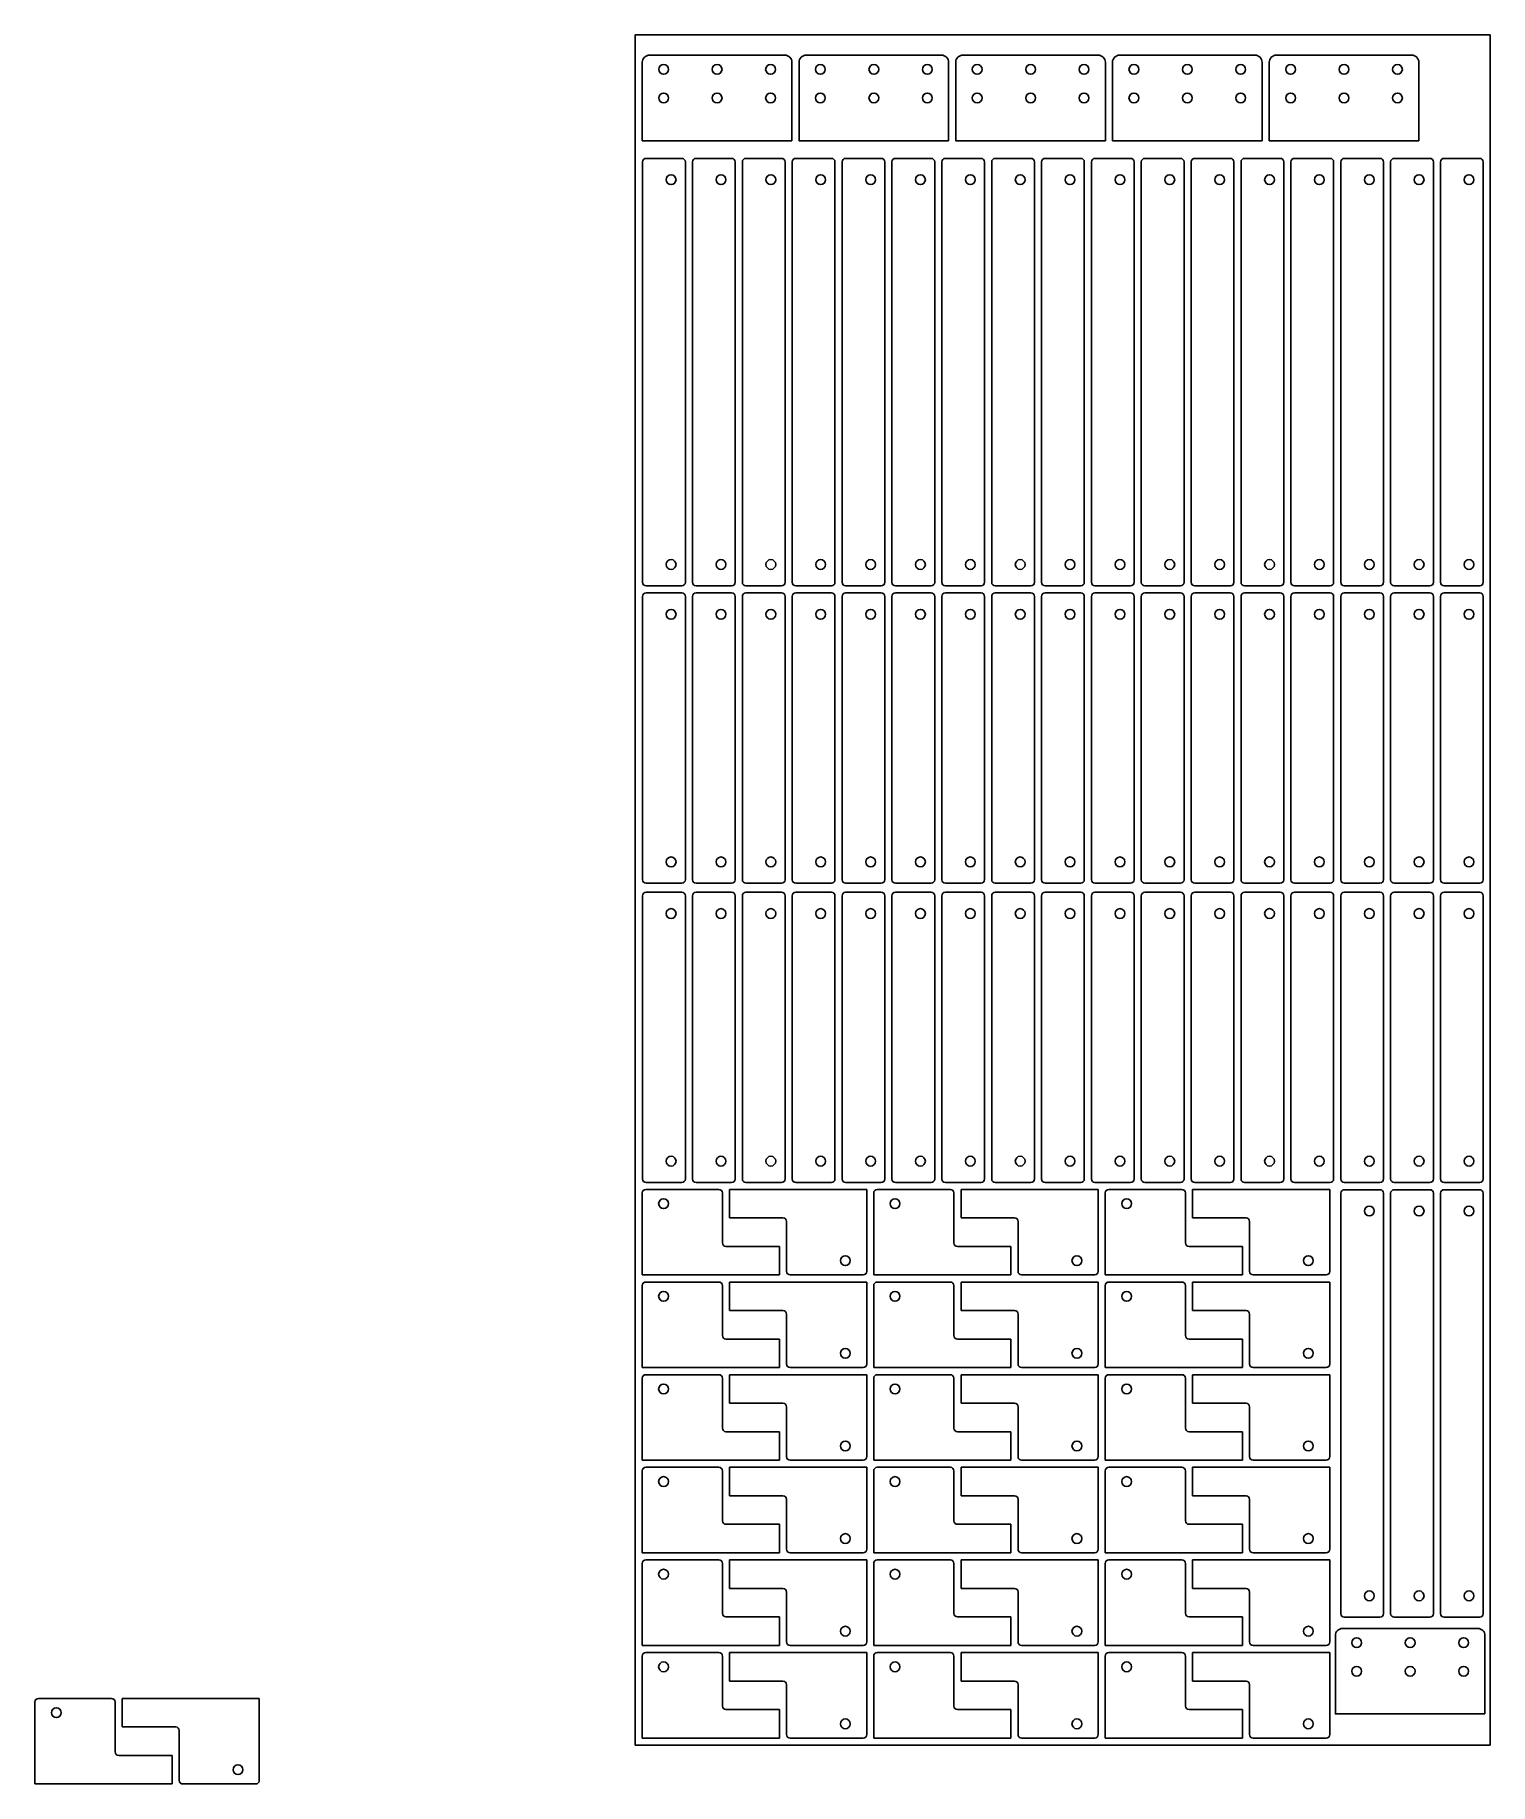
# Model space of a CAD drawing. Header units: millimetres. Extents: x 3308 to 3411, y 135 to 258.
import ezdxf

# ---------------------------------------------------------------- set-up
doc = ezdxf.new("R2010")
doc.units = ezdxf.units.MM

# ---------------------------------------------------------------- blocks, each defined once
blk = doc.blocks.new('*U21')
for p, q in [((-7.88, 2.75), (-7.88, -3)), ((-2.5, 3), (-7.62, 3)), ((-2.25, -0.75), (-2.25, 2.75)), ((7.88, 3), (-1.75, 3)), ((-1.75, 3), (-1.75, 1)), ((7.88, -2.75), (7.88, 3)), ((-7.88, -1.77), (-7.88, 1.99)), ((7.88, 1.77), (7.88, -1.99)), ((2, 1), (-1.75, 1)), ((2.25, 0.75), (2.25, -2.75)), ((-2, -1), (1.75, -1)), ((1.75, -3), (1.75, -1)), ((-7.88, -3), (1.75, -3)), ((2.5, -3), (7.62, -3))]:
    blk.add_line(p, q)
for centre in [(-6.38, 2), (6.38, -2)]:
    blk.add_circle(centre, 0.344)
for centre, start, end in [((-7.63, 2.75), 89.9467, 180), ((-2.5, 2.75), 0, 89.9412), ((2, 0.75), 0, 90), ((-2, -0.75), 180, 270), ((2.5, -2.75), 180, 269.9412), ((7.63, -2.75), 269.9467, 0)]:
    blk.add_arc(centre, 0.25, start, end)
blk = doc.blocks.new('*U22')
at = {"color": 0, "linetype": 'ByBlock', "lineweight": -2, "transparency": 16777216}
for p in [(0, 32.5), (16.25, 32.5), (32.5, 32.5), (0, 26), (16.25, 26), (32.5, 26), (0, 19.5), (16.25, 19.5), (32.5, 19.5), (0, 13), (16.25, 13), (32.5, 13), (0, 6.5), (16.25, 6.5), (32.5, 6.5), (0, 0), (16.25, 0), (32.5, 0)]:
    blk.add_blockref('*U21', p, dxfattribs=at)
blk = doc.blocks.new('joiningstrap')
for p, q in [((-2, 1.25), (-2, -18.625)), ((-1.75, 1.5), (0.75, 1.5)), ((1, 1.25), (1, -18.625)), ((-1.75, -18.875), (0.75, -18.875))]:
    blk.add_line(p, q)
for centre in [(0, 0), (0, -17.375)]:
    blk.add_circle(centre, 0.344)
for centre, start, end in [((-1.75, 1.25), 90, 180), ((0.75, 1.25), 0, 90), ((-1.75, -18.625), 180, 270), ((0.75, -18.625), 270, 0)]:
    blk.add_arc(centre, 0.25, start, end)
blk = doc.blocks.new('*U29')
blk.add_blockref('joiningstrap', (0.5, 8.6875))
blk = doc.blocks.new('*U30')
at = {"color": 0, "linetype": 'ByBlock', "lineweight": -2, "transparency": 16777216}
for p in [(0, 21), (3.5, 21), (7, 21), (10.5, 21), (14, 21), (17.5, 21), (21, 21), (24.5, 21), (28, 21), (31.5, 21), (35, 21), (38.5, 21), (42, 21), (45.5, 21), (49, 21), (52.5, 21), (56, 21), (0, 0), (3.5, 0), (7, 0), (10.5, 0), (14, 0), (17.5, 0), (21, 0), (24.5, 0), (28, 0), (31.5, 0), (35, 0), (38.5, 0), (42, 0), (45.5, 0), (49, 0), (52.5, 0), (56, 0)]:
    blk.add_blockref('*U29', p, dxfattribs=at)
blk = doc.blocks.new('*U31')
for p, q in [((-1.5, 14.75), (-1.5, -14.75)), ((-1.25, 15), (1.25, 15)), ((1.5, 14.75), (1.5, -14.75)), ((-1.25, -15), (1.25, -15))]:
    blk.add_line(p, q)
for centre in [(0.5, 13.5), (0.5, -13.5)]:
    blk.add_circle(centre, 0.344)
for centre, start, end in [((-1.25, 14.75), 90, 180), ((1.25, 14.75), 0, 90), ((-1.25, -14.75), 180, 270), ((1.25, -14.75), 270, 0)]:
    blk.add_arc(centre, 0.25, start, end)
blk = doc.blocks.new('*U32')
at = {"color": 0, "linetype": 'ByBlock', "lineweight": -2, "transparency": 16777216}
for p in [(0, 0), (3.5, 0), (7, 0), (10.5, 0), (14, 0), (17.5, 0), (21, 0), (24.5, 0), (28, 0), (31.5, 0), (35, 0), (38.5, 0), (42, 0), (45.5, 0), (49, 0), (52.5, 0), (56, 0)]:
    blk.add_blockref('*U31', p, dxfattribs=at)
blk = doc.blocks.new('*U33')
for p, q in [((-1.5, 14.75), (-1.5, -14.75)), ((-1.25, 15), (1.25, 15)), ((1.5, 14.75), (1.5, -14.75)), ((-1.25, -15), (1.25, -15))]:
    blk.add_line(p, q)
for centre in [(0.5, 13.5), (0.5, -13.5)]:
    blk.add_circle(centre, 0.344)
for centre, start, end in [((-1.25, 14.75), 90, 180), ((1.25, 14.75), 0, 90), ((-1.25, -14.75), 180, 270), ((1.25, -14.75), 270, 0)]:
    blk.add_arc(centre, 0.25, start, end)
blk = doc.blocks.new('*U34')
at = {"color": 0, "linetype": 'ByBlock', "lineweight": -2, "transparency": 16777216}
for p in [(0, 0), (3.5, 0), (7, 0)]:
    blk.add_blockref('*U33', p, dxfattribs=at)
blk = doc.blocks.new('Common Plate Sideview')
blk.add_lwpolyline([(0, -5.25), (5.5, -5.25, 0.414214), (6, -4.75), (6, 4.75, 0.414214), (5.5, 5.25), (0, 5.25)], format="xyb", close=True)
for centre in [(3, 3.75), (5, 3.75), (3, 0), (5, 0), (3, -3.75), (5, -3.75)]:
    blk.add_circle(centre, 0.344)
blk = doc.blocks.new('*U37')
at = {"rotation": 90}
blk.add_blockref('Common Plate Sideview', (0, -3), dxfattribs=at)
blk = doc.blocks.new('*U38')
at = {"color": 0, "linetype": 'ByBlock', "lineweight": -2, "transparency": 16777216}
for p in [(0, 0), (11, 0), (22, 0), (33, 0), (44, 0)]:
    blk.add_blockref('*U37', p, dxfattribs=at)

msp = doc.modelspace()

# ---------------------------------------------------------------- linework, layer by layer
for p, q in [((3308.39, 140.59), (3308.39, 134.84)), ((3313.77, 140.84), (3308.64, 140.84)), ((3314.02, 137.09), (3314.02, 140.59)), ((3324.14, 140.84), (3314.52, 140.84)), ((3314.52, 140.84), (3314.52, 138.84)), ((3324.14, 135.09), (3324.14, 140.84)), ((3308.39, 136.07), (3308.39, 139.82)), ((3318.27, 138.84), (3314.52, 138.84)), ((3324.14, 139.61), (3324.14, 135.85)), ((3318.52, 138.59), (3318.52, 135.09)), ((3314.27, 136.84), (3318.02, 136.84)), ((3318.02, 134.84), (3318.02, 136.84)), ((3308.39, 134.84), (3318.02, 134.84)), ((3318.77, 134.84), (3323.89, 134.84))]:
    msp.add_line(p, q)
msp.add_lwpolyline([(3350.52, 137.57), (3410.52, 137.57), (3410.52, 257.57), (3350.52, 257.57)], close=True)
for centre in [(3309.89, 139.84), (3322.64, 135.84)]:
    msp.add_circle(centre, 0.344)
for centre, start, end in [((3308.64, 140.59), 89.9467, 180), ((3313.77, 140.59), 0, 89.9412), ((3318.27, 138.59), 0, 90), ((3314.27, 137.09), 180, 270), ((3318.77, 135.09), 180, 269.9412), ((3323.89, 135.09), 269.9467, 0)]:
    msp.add_arc(centre, 0.25, start, end)

# ---------------------------------------------------------------- block references
for name, p in [('*U38', (3356.27, 253.15)), ('*U32', (3352.54, 233.91)), ('*U30', (3352.54, 187.23)), ('*U22', (3358.89, 141.06)), ('*U34', (3401.54, 161.54))]:
    msp.add_blockref(name, p)
at = {"rotation": 90}
msp.add_blockref('Common Plate Sideview', (3404.91, 139.75), dxfattribs=at)

doc.saveas('drawing.dxf')
